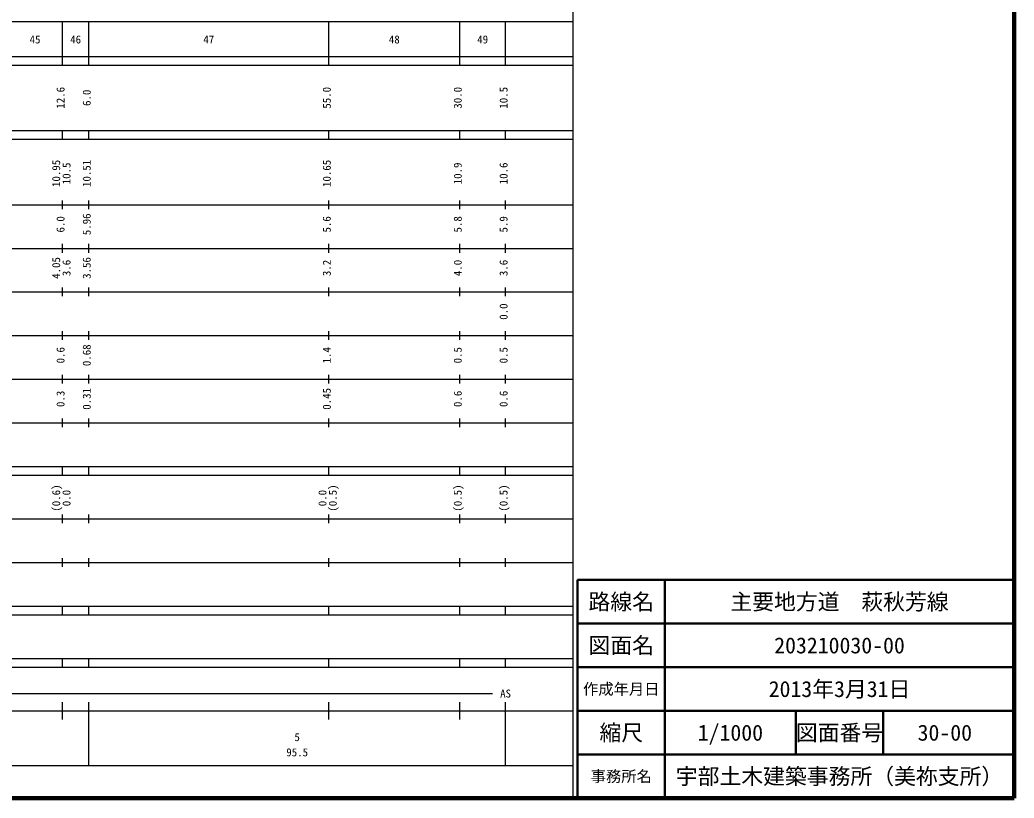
# Model space of a CAD drawing. Units: millimetres on the paper, enlarged 1000 times. Extents: x 40000 to 680000, y 20000 to 380000.
# Drawn here: x 452225 to 680000, y 20000 to 198357 of the extents above; entities that cross this region are included whole.
import ezdxf
from ezdxf.enums import TextEntityAlignment as Align

# ---------------------------------------------------------------- set-up
doc = ezdxf.new("R2010")
doc.units = ezdxf.units.MM
doc.header["$LTSCALE"] = 1000
for name, color, linetype, lineweight in [('M-TTL', 2, 'Continuous', 140), ('M-TTL-BAND', 7, 'Continuous', 25), ('M-TTL-FRAM', 2, 'Continuous', 50), ('M-TTL-LINE', 7, 'Continuous', 50), ('M-TTL-TXT', 7, 'Continuous', 13)]:
    doc.layers.add(name, color=color, linetype=linetype, lineweight=lineweight)
doc.styles.add('ＭＳ ゴシック', font='')
doc.styles.get('ＭＳ ゴシック').set_extended_font_data('MS Gothic')

msp = doc.modelspace()

# ---------------------------------------------------------------- linework, layer by layer
at = {"layer": 'M-TTL'}
for p, q in [((680000, 20000), (680000, 380000)), ((40000, 20000), (680000, 20000))]:
    msp.add_line(p, q, dxfattribs=at)
at = {"layer": 'M-TTL-BAND'}
for p, q in [((579000, 20000), (579000, 370000)), ((68000, 198000), (579000, 198000)), ((462000, 188000), (462000, 198000)), ((468000, 188000), (468000, 198000)), ((523000, 188000), (523000, 198000)), ((553000, 188000), (553000, 198000)), ((563500, 188000), (563500, 198000)), ((40000, 190000), (579000, 190000)), ((40000, 188000), (579000, 188000)), ((40000, 173000), (579000, 173000)), ((40000, 171000), (579000, 171000)), ((462000, 171000), (462000, 173000)), ((468000, 171000), (468000, 173000)), ((523000, 171000), (523000, 173000)), ((553000, 171000), (553000, 173000)), ((563500, 171000), (563500, 173000)), ((40000, 156000), (579000, 156000)), ((462000, 155000), (462000, 157000)), ((468000, 155000), (468000, 157000)), ((523000, 155000), (523000, 157000)), ((553000, 155000), (553000, 157000)), ((563500, 155000), (563500, 157000)), ((46000, 146000), (579000, 146000)), ((462000, 145000), (462000, 147000)), ((468000, 145000), (468000, 147000)), ((523000, 145000), (523000, 147000)), ((553000, 145000), (553000, 147000)), ((563500, 145000), (563500, 147000)), ((462000, 135000), (462000, 137000)), ((468000, 135000), (468000, 137000)), ((523000, 135000), (523000, 137000)), ((553000, 135000), (553000, 137000)), ((563500, 135000), (563500, 137000)), ((52000, 136000), (579000, 136000)), ((46000, 126000), (579000, 126000)), ((462000, 125000), (462000, 127000)), ((468000, 125000), (468000, 127000)), ((523000, 125000), (523000, 127000)), ((553000, 125000), (553000, 127000)), ((563500, 125000), (563500, 127000)), ((462000, 115000), (462000, 117000)), ((468000, 115000), (468000, 117000)), ((523000, 115000), (523000, 117000)), ((553000, 115000), (553000, 117000)), ((563500, 115000), (563500, 117000)), ((52000, 116000), (579000, 116000)), ((46000, 106000), (579000, 106000)), ((462000, 105000), (462000, 107000)), ((468000, 105000), (468000, 107000)), ((523000, 105000), (523000, 107000)), ((553000, 105000), (553000, 107000)), ((563500, 105000), (563500, 107000)), ((40000, 96000), (579000, 96000)), ((462000, 94000), (462000, 96000)), ((468000, 94000), (468000, 96000)), ((523000, 94000), (523000, 96000)), ((553000, 94000), (553000, 96000)), ((563500, 94000), (563500, 96000)), ((40000, 94000), (579000, 94000)), ((462000, 83000), (462000, 85000)), ((468000, 83000), (468000, 85000)), ((523000, 83000), (523000, 85000)), ((553000, 83000), (553000, 85000)), ((563500, 83000), (563500, 85000)), ((49000, 84000), (579000, 84000)), ((40000, 74000), (579000, 74000)), ((462000, 73000), (462000, 75000)), ((468000, 73000), (468000, 75000)), ((523000, 73000), (523000, 75000)), ((553000, 73000), (553000, 75000)), ((563500, 73000), (563500, 75000)), ((40000, 64000), (579000, 64000)), ((462000, 62000), (462000, 64000)), ((468000, 62000), (468000, 64000)), ((523000, 62000), (523000, 64000)), ((553000, 62000), (553000, 64000)), ((563500, 62000), (563500, 64000)), ((40000, 62000), (579000, 62000)), ((40000, 52000), (579000, 52000)), ((462000, 50000), (462000, 52000)), ((468000, 50000), (468000, 52000)), ((523000, 50000), (523000, 52000)), ((553000, 50000), (553000, 52000)), ((563500, 50000), (563500, 52000)), ((40000, 50000), (579000, 50000)), ((71000, 44000), (560500, 44000)), ((462000, 38000), (462000, 42000)), ((468000, 27500), (468000, 42000)), ((523000, 38000), (523000, 42000)), ((553000, 38000), (553000, 42000)), ((563500, 27500), (563500, 42000)), ((40000, 40000), (579000, 40000)), ((68000, 27500), (579000, 27500))]:
    msp.add_line(p, q, dxfattribs=at)
at = {"layer": 'M-TTL-FRAM'}
for p, q in [((680000, 70000), (580000, 70000)), ((580000, 70000), (580000, 20000))]:
    msp.add_line(p, q, dxfattribs=at)
at = {"layer": 'M-TTL-LINE'}
for p, q in [((600000, 70000), (600000, 20000)), ((680000, 60000), (580000, 60000)), ((680000, 50000), (580000, 50000)), ((680000, 40000), (580000, 40000)), ((630000, 40000), (630000, 30000)), ((650000, 40000), (650000, 30000)), ((680000, 30000), (580000, 30000))]:
    msp.add_line(p, q, dxfattribs=at)

# ---------------------------------------------------------------- texts
at = {"layer": 'M-TTL-BAND', "style": 'ＭＳ ゴシック'}
for s, p in [('45', (455700, 192405)), ('46', (465000, 192405)), ('47', (495500, 192405)), ('48', (538000, 192405)), ('49', (558250, 192405)), ('AS', (563500, 42500)), ('5', (515750, 32523)), ('95.5', (515750, 29033))]:
    msp.add_text(s, height=1833, dxfattribs=at).set_placement(p, align=Align.BOTTOM_CENTER)
for s, p in [('12.6', (463000, 180500)), ('6.0', (469000, 180500)), ('55.0', (524000, 180500)), ('30.0', (554000, 180500)), ('10.5', (564500, 180500)), ('10.95', (462000, 163174)), ('10.5', (464370, 163174)), ('10.51', (469000, 163174)), ('10.65', (524000, 163174)), ('10.9', (554000, 163174)), ('10.6', (564500, 163174)), ('6.0', (463000, 151500)), ('5.96', (469000, 151500)), ('5.6', (524000, 151500)), ('5.8', (554000, 151500)), ('5.9', (564500, 151500)), ('4.05', (462000, 141500)), ('3.56', (469000, 141500)), ('3.6', (464370, 141500)), ('3.2', (524000, 141500)), ('4.0', (554000, 141500)), ('3.6', (564500, 141500)), ('0.0', (564500, 131500)), ('0.6', (463000, 121500)), ('0.68', (469000, 121500)), ('1.4', (524000, 121500)), ('0.5', (554000, 121500)), ('0.5', (564500, 121500)), ('0.3', (463000, 111500)), ('0.31', (469000, 111500)), ('0.45', (524000, 111500)), ('0.6', (554000, 111500)), ('0.6', (564500, 111500)), ('(0.6)', (462000, 88764)), ('(0.5)', (525370, 88764)), ('(0.5)', (554000, 88764)), ('(0.5)', (564500, 88764)), ('0.0', (464370, 88764)), ('0.0', (523000, 88764))]:
    msp.add_text(s, height=1833, rotation=90, dxfattribs=at).set_placement(p, align=Align.BOTTOM_CENTER)
at = {"layer": 'M-TTL-TXT', "style": 'ＭＳ ゴシック'}
for s, height, p in [('路線名', 3666, (590000, 65000)), ('路線名', 3666, (590000, 65000)), ('主要地方道\u3000萩秋芳線', 3666, (640000, 65000)), ('図面名', 3666, (590000, 55000)), ('図面名', 3666, (590000, 55000)), ('203210030-00', 3666, (640000, 55000)), ('作成年月日', 2566, (590000, 45000)), ('作成年月日', 2566, (590000, 45000)), ('2013年3月31日', 3666, (640000, 45000)), ('縮尺', 3666, (590000, 35000)), ('縮尺', 3666, (590000, 35000)), ('1/1000', 3666, (615000, 35000)), ('図面番号', 3666, (640000, 35000)), ('図面番号', 3666, (640000, 35000)), ('30-00', 3666, (664125, 35000)), ('宇部土木建築事務所（美祢支所）', 3666, (640000, 25000)), ('事務所名', 2566, (590000, 25000)), ('事務所名', 2566, (590000, 25000))]:
    msp.add_text(s, height=height, dxfattribs=at).set_placement(p, align=Align.MIDDLE_CENTER)

doc.saveas('drawing.dxf')
